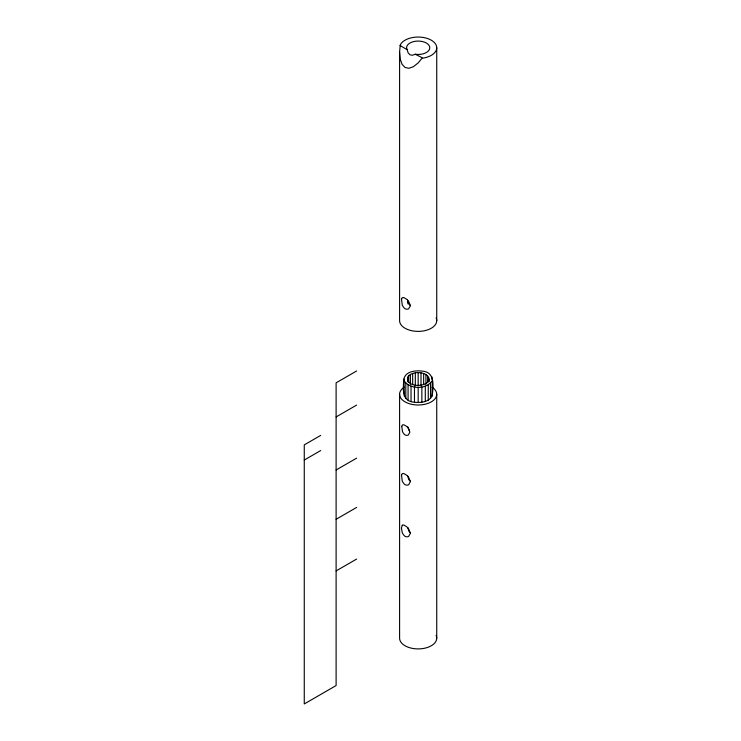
<?xml version="1.0" encoding="UTF-8"?>
<svg xmlns="http://www.w3.org/2000/svg" width="741" height="741" viewBox="0 0 741 741"><rect width="100%" height="100%" fill="white"/><g stroke="black" fill="none" stroke-linecap="round" stroke-linejoin="round"><path stroke-width="1.11" d="M436.097 317.889A18.571 10.717 0 0 1 420.592 331.292A18.571 10.717 0 0 1 399.594 320.668L399.594 52.203L400.233 44.997A18.571 10.717 0 0 1 431.299 40.19A18.571 10.717 0 0 1 422.972 58.122L415.247 54.25L412.385 55.269L409.968 54.769L408.115 52.806L406.559 47.767A11.606 6.697 0 0 1 418.165 41.07A11.606 6.697 0 0 1 429.771 47.767A11.606 6.697 0 0 1 418.165 54.473L415.164 54.241M403.901 379.031C405.438 371.371 415.414 370.268 421.861 371.074C434.81 371.825 433.328 384.505 432.429 394.286C430.892 401.955 420.916 403.058 414.469 402.243C401.52 401.502 403.011 388.821 403.901 379.031L404.382 396.426M407.55 377.391C406.503 386.858 422.527 387.265 427.687 382.208C433.133 371.732 411.598 369.351 407.55 377.391L407.55 381.754M431.947 396.426L432.429 379.031M404.382 381.17C410.449 389.479 425.89 389.479 431.947 381.17M422.083 58.196L418.165 62.92L413.358 66.727L408.884 68.283L405.04 67.468L402.085 64.356L400.233 59.15L399.594 52.203M402.261 525.35L401.427 527.99L402.261 532.714A6.465 3.214 66.1 0 0 405.04 536.327A6.465 4.187 53 0 0 408.652 536.401L410.458 533.196L408.652 529.028M356.625 370.982L336.108 382.828L336.108 685.564L304.264 703.95L304.264 444.887L320.677 435.412M336.108 416.933L356.625 405.095M304.264 460.05L320.677 450.574M336.108 469.998L356.625 458.151M336.108 519.274L356.625 507.428M336.108 570.913L356.625 559.066M400.112 45.507L406.957 49.582M410.366 305.653L408.606 303.745L407.494 300.188M410.523 481.52L408.81 479.659L407.698 476.028M410.607 533.112L408.902 531.278L407.8 527.611M409.523 430.966L407.791 426.872M436.736 47.767L436.736 320.668M436.736 394.286L436.736 638.186M431.947 376.9L431.947 379.086M430.521 383.153L430.521 398.408M429.159 379.031L429.159 381.217M428.78 377.391L428.78 381.754M428.252 384.857L428.252 400.112M427.687 375.863L427.687 382.402M425.936 374.548L425.936 384.357M425.297 386.172L425.297 401.427M423.657 373.538L423.657 384.44M421.861 386.987L421.861 402.243M421.008 372.908L421.008 385.978M418.165 372.686L418.165 385.765M418.165 387.274L418.165 402.53M415.321 372.908L415.321 385.978M414.469 386.987L414.469 402.243M412.672 373.538L412.672 384.44M411.033 386.172L411.033 401.427M410.394 374.548L410.394 384.357M408.643 375.863L408.643 382.402M408.078 384.857L408.078 400.112M407.93 301.68L407.93 303.856M405.809 383.153L405.809 398.408M399.594 394.286L399.594 638.186A18.571 10.717 0 0 0 420.592 648.82A18.571 10.717 0 0 0 436.097 635.417M432.123 387.219A18.571 10.717 0 0 1 431.003 402.03A18.571 10.717 0 0 1 405.327 402.03A18.571 10.717 0 0 1 404.206 387.219M402.261 525.212A6.465 3.214 66.1 0 1 405.04 525.767A6.465 4.187 53 0 1 408.652 528.898M401.52 299.16L402.261 305.116A6.465 3.214 66.1 0 0 405.04 308.728A6.465 4.187 53 0 0 408.652 308.802L410.458 305.598L408.652 301.43A6.465 4.187 53 0 0 405.04 298.308A6.465 3.214 66.1 0 0 402.261 297.743L401.52 299.16M401.752 426.297L402.52 431.66A5.882 2.918 66.1 0 0 405.04 434.939A5.882 3.807 53 0 0 408.319 435.004L409.875 432.142L408.319 428.307A5.882 3.807 53 0 0 405.04 425.464A5.882 2.918 66.1 0 0 402.52 424.954L401.752 426.297M401.52 475.12L402.261 481.076A6.465 3.214 66.1 0 0 405.04 484.688A6.465 4.187 53 0 0 408.652 484.762L410.458 481.557L408.652 477.389A6.465 4.187 53 0 0 405.04 474.268A6.465 3.214 66.1 0 0 402.261 473.703L401.52 475.12"/></g></svg>
